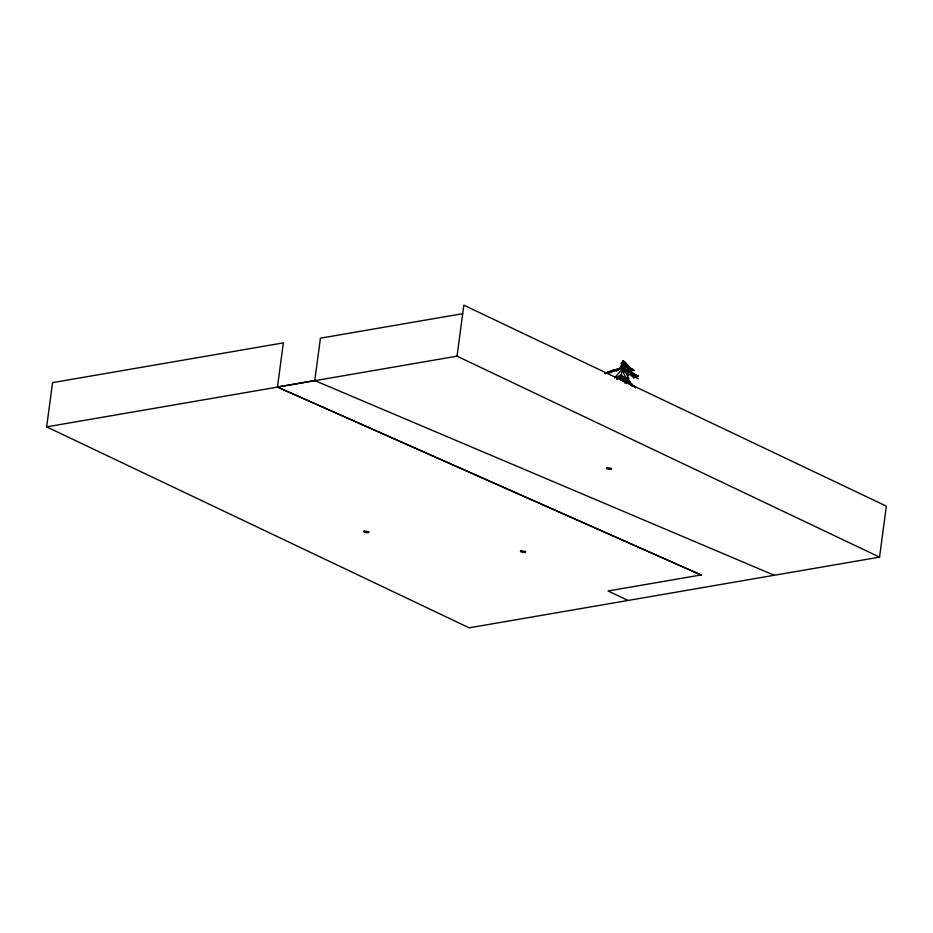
<?xml version="1.0" encoding="UTF-8"?>
<svg xmlns="http://www.w3.org/2000/svg" width="933" height="933" viewBox="0 0 933 933"><rect width="100%" height="100%" fill="white"/><g stroke="black" fill="none" stroke-linecap="round" stroke-linejoin="round"><path stroke-width="1.4" d="M621.401 375.509L621.81 369.69L628.842 375.533L626.719 374.46L629.145 379.066L625.646 377.165L621.81 369.69L614.567 377.9M623.127 377.643L622.941 380.256L621.693 377.69M879.551 557.129L457.03 356.173L463.829 305.173L886.35 506.129L879.551 557.129L469.171 627.827L46.65 426.871L52.551 382.635L283.352 342.877L277.451 387.113L701.231 575.043L277.463 386.997L314.759 380.571L774.052 575.183M314.748 380.687L320.416 338.189L462.698 313.675M627.839 600.374L608.071 590.974L701.243 574.926M624.095 381.142L624.527 379.055M622.684 363.66L620.527 367.439L623.151 360.651L627.594 366.354L634.16 370.424L627.408 371.311L628.177 368.348M621.891 365.759L623.804 370.378L625.075 365.946M622.847 368.069L624.235 363.637L625.635 367.462L634.16 370.424L627.594 366.354L629.437 367.019L623.151 360.651L623.477 361.561M616.468 378.646L617.366 376.629L615.5 377.48M623.804 370.378L624.888 368.64L627.408 371.311M612.678 370.728L611.92 371.882L616.118 370.319L616.386 371.031L622.299 367.497L604.981 373.433L614.73 369.526M618.194 377.713L619.897 376.5L617.028 378.716M617.028 379.381L619.897 376.5M621.063 376.407L622.264 376.221L630.51 382.075L622.941 377.317M605.004 373.433L622.299 367.497L616.235 370.611L617.016 369.865L610.963 371.707L612.445 370.459L611.022 372.454L604.981 373.678M618.766 376.326L621.016 375.509M619.617 377.795L622.393 376.815M622.054 362.296L623.745 361.712M622.206 363.952L624.294 363.264M618.252 376.862L621.378 375.859M621.565 362.797L623.885 362.132M46.65 426.871L457.03 356.173M635.595 375.696L638.359 376.232L631.478 372.209L623.897 369.456L624.795 370.751L631.478 372.209L630.976 374.18L638.359 376.232L623.897 369.456L634.078 378.005L632.842 375.719L638.254 378.915L632.119 372.803M624.515 362.412L626.381 363.31M626.265 364.651L628.072 365.608M627.314 365.13L629.04 367.905L627.408 366.424L627.641 367.684L621.81 365.304L624.597 364.138L623.571 361.234L621.086 363.299L623.687 362.564L621.891 364.71L624.597 364.138L623.442 365.398L626.3 365.409L623.571 361.234L629.064 366.646L623.932 361.782M623.885 361.596L625.402 362.436M626.848 379.474L630.195 382.18L622.346 377.912L619.5 379.183L623.162 377.55L620.597 375.101L617.739 377.399L621.261 376.279L619.792 377.049L619.43 378.53L623.162 377.55L622.346 377.912L625.763 379.218L620.597 375.101L629.647 381.317L621.273 375.649M632.073 385.621L620.457 377.725L623.501 381.667L622.369 379.031M632.469 385.959L620.457 377.725L632.341 385.865M622.859 376.909L628.515 380.827M624.62 378.308L630.195 382.18M625.705 381.329L626.51 381.889M624.748 378.821L628.41 381.387M626.183 380.279L632.154 384.454M629.81 383.58L635.793 387.825L628.504 381.084M624.247 378.635L626.486 380.279M618.987 378.308L622.428 380.851M623.571 378.378L624.842 379.346M632.166 385.726L621.541 376.034L630.265 384.851M624.772 363.065L628.177 366.517M625.693 364.476L629.04 367.905M625.448 365.409L627.641 367.684M625.028 365.398L626.3 366.949M624.469 365.398L625.168 366.342M624.399 379.766L625.903 381.889M625.553 381.539L626.638 383.183M627.489 380.326L625.646 377.165L626.486 379.801M624.037 380.163L625.098 383.405M631.093 369.363L631.384 370.786M629.413 368.78L629.553 371.031M364.103 531.029L363.777 531.892L366.039 532.708L368.628 532.65L368.967 531.787L364.103 531.029M520.801 550.727L520.462 551.59L522.725 552.406L525.326 552.359L525.652 551.496L520.801 550.727M606.707 467.631L606.38 468.494L608.643 469.311L611.232 469.264L611.558 468.401L606.707 467.631"/></g></svg>
